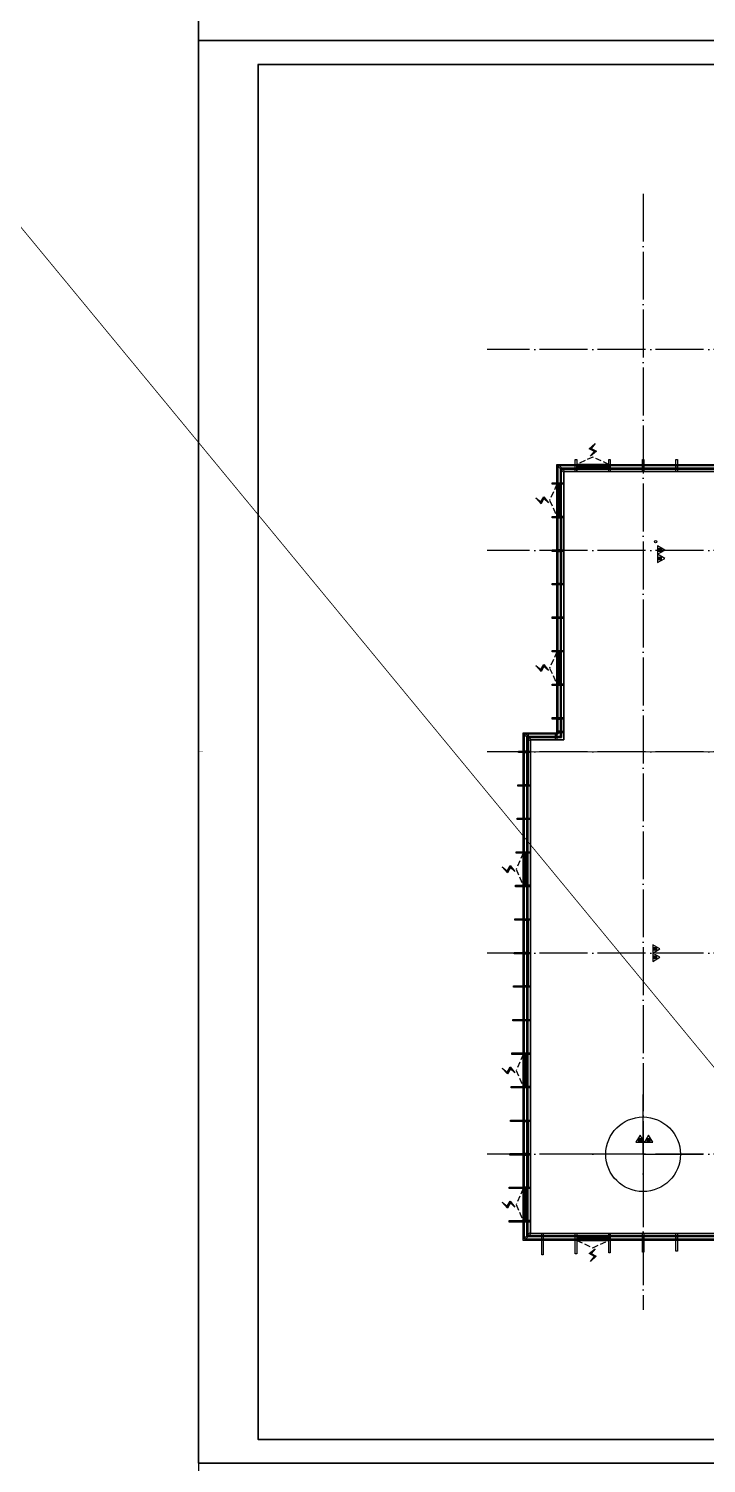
# Model space of a CAD drawing. Extents: x -292644 to 830497, y -12918 to 491457.
# Drawn here: x 86131 to 114391, y 46500 to 106389 of the extents above; entities that cross this region are included whole.
import ezdxf
from ezdxf.xclip import XClip

# ---------------------------------------------------------------- set-up
doc = ezdxf.new("R2010")
doc.units = 0
doc.header["$LTSCALE"] = 1000
doc.header["$MEASUREMENT"] = 0
for name, pattern in [('104-10 轴网$0$DOTE', [2.42, 2, -0.2, 0.02, -0.2]), ('8#楼幕墙$0$109-34 轴网$0$L1$0$$AUDIT_BAD_LTYPE1', [0]), ('8#楼幕墙$0$DASH', [0.35, 0.25, -0.1]), ('CENTER2', [1.125, 0.75, -0.125, 0.125, -0.125]), ('X-104 8#10#平面_t3$0$109-34 轴网$0$L1$0$$AUDIT_BAD_LTYPE1', [0]), ('X-104 8#10#平面_t3$0$DASH', [0.35, 0.25, -0.1])]:
    doc.linetypes.add(name, pattern=pattern)
doc.layers.get('0').update_dxf_attribs({"linetype": 'CONTINUOUS'})
doc.layers.get('Defpoints').update_dxf_attribs({"linetype": 'CONTINUOUS'})
for name, color, linetype in [('104-10 轴网$0$A_AXIS-轴线', 36, '104-10 轴网$0$DOTE'), ('8#楼幕墙$0$04-电动窗', 1, 'CONTINUOUS'), ('8#楼幕墙$0$A-C_玻璃幕墙', 140, 'CONTINUOUS'), ('8#楼幕墙$0$A-C_窗b', 191, 'CONTINUOUS'), ('8#楼幕墙$0$A-TECH_结构', 21, 'CONTINUOUS'), ('WIRE-消防广播', 2, 'CENTER2'), ('X-104 8#10#平面_t3$0$A-O_分水线', 127, 'CONTINUOUS'), ('X-104 8#10#平面_t3$0$A-SUR_看线', 231, 'CONTINUOUS'), ('X-104 8#10#平面_t3$0$A-TECH_结构', 21, 'CONTINUOUS'), ('X-104 8#10#平面_t3$0$水-消火栓', 41, 'CONTINUOUS')]:
    doc.layers.add(name, color=color, linetype=linetype)
doc.layers.add('8#楼幕墙$0$04-不打印_辅助线', color=165, linetype='CONTINUOUS', plot=False)
doc.layers.add('X-104 8#10#平面_t3$0$04-不打印_辅助线', color=165, linetype='CONTINUOUS', plot=False)
doc.layers.add('X-104 8#10#平面_t3$0$000套内', color=226, linetype='CONTINUOUS', lineweight=30, plot=False)
doc.layers.get('X-104 8#10#平面_t3$0$A-O_分水线').off()

# ---------------------------------------------------------------- blocks, each defined once
blk = doc.blocks.new('图框-A1')
for points, const_width in [([(0, 0), (841, 0), (841, 594), (0, 594)], 0.05), ([(766, 584), (25, 584), (25, 10), (766, 10)], 0.5)]:
    blk.add_lwpolyline(points, close=True, dxfattribs=dict(const_width=const_width))
at = {"const_width": 0.05}
blk.add_lwpolyline([(0, 297), (2, 297)], dxfattribs=at)
blk = doc.blocks.new('104-10 轴网')
at = {"layer": '104-10 轴网$0$A_AXIS-轴线', "linetype": '104-10 轴网$0$DOTE'}
for p, q in [((120430, 40100), (120430, -6500)), ((168930, 33600), (113930, 33600)), ((168930, 25200), (113930, 25200)), ((168930, 16800), (113930, 16800)), ((168930, 8400), (113930, 8400)), ((168930, 0), (113930, 0))]:
    blk.add_line(p, q, dxfattribs=at)
at = {"layer": 'Defpoints'}
blk.add_lwpolyline([(104380, 45500), (178480, 45500), (178480, -11900), (104380, -11900)], close=True, dxfattribs=at)
blk = doc.blocks.new('X-104 8#10#平面_t3$0$fdhggh')
at = {"layer": 'X-104 8#10#平面_t3$0$A-TECH_结构', "linetype": 'X-104 8#10#平面_t3$0$109-34 轴网$0$L1$0$$AUDIT_BAD_LTYPE1'}
blk.add_lwpolyline([(42500, 87900), (42500, 97700), (24700, 97700), (24700, 96300), (13500, 96300), (13500, 89300), (7900, 89300), (7900, 87900), (-3300, 87900), (-3300, 76700), (-4700, 76700), (-4700, 56100), (8900, 56100), (8900, 58900), (20100, 58900), (20100, 71500), (27100, 71500), (27100, 75700), (33100, 75700), (33100, 72900), (45300, 72900), (45300, 87900)], close=True, dxfattribs=at)
blk = doc.blocks.new('104-8910 结构')
at = {"layer": 'Defpoints'}
blk.add_lwpolyline([(-19000, -118200), (61000, -118200), (61000, 41800), (-19000, 41800)], close=True, dxfattribs=at)
blk = doc.blocks.new('8#楼幕墙$0$2')
at = {"linetype": '8#楼幕墙$0$109-34 轴网$0$L1$0$$AUDIT_BAD_LTYPE1'}
for points in [[(-199772, 234016), (-199772, 236514)], [(-199772, 234016), (-202271, 234016)], [(-199772, 234016), (-199772, 231517)], [(-199772, 234016), (-197274, 234016)]]:
    blk.add_lwpolyline(points, dxfattribs=at)
blk.add_circle((-199772, 234016), 1557)
blk = doc.blocks.new('8#楼幕墙$0$ii')
blk.add_lwpolyline([(-1340, 0), (0, 0), (0, -150), (-1340, -150)], close=True)
blk = doc.blocks.new('8#楼幕墙$0$$TCHSYS$WIN2D')
for p, q in [((-0.5, 0.5), (0.5, 0.5)), ((-0.5, 0.5), (-0.5, -0.5)), ((0.5, 0.5), (0.5, -0.5)), ((0.5, 0.167), (-0.5, 0.167)), ((0.5, -0.167), (-0.5, -0.167)), ((-0.5, -0.5), (0.5, -0.5))]:
    blk.add_line(p, q)
blk = doc.blocks.new('8#楼幕墙$0$开启扇')
at = {"layer": '8#楼幕墙$0$04-电动窗'}
h = blk.add_hatch(color=1, dxfattribs=at)
h.dxf.hatch_style = 1
h.paths.add_polyline_path([(771, 399), (600, 588), (817, 705), (569, 925), (738, 715), (521, 598)])
at = {"linetype": '8#楼幕墙$0$DASH'}
blk.add_lwpolyline([(0, 50), (670, 350), (1340, 50)], dxfattribs=at)
at = {"layer": '8#楼幕墙$0$04-电动窗', "color": 1}
blk.add_lwpolyline([(771, 399), (600, 588), (817, 705), (569, 925), (738, 715), (521, 598), (771, 399)], close=True, dxfattribs=at)
at = {"xscale": -1340, "yscale": 300, "zscale": 1340, "rotation": 180}
blk.add_blockref('8#楼幕墙$0$$TCHSYS$WIN2D', (670, -100), dxfattribs=at)
blk = doc.blocks.new('*U4710')
blk.add_lwpolyline([(510, 0), (0, 0), (0, 150), (510, 150)], close=True)
blk = doc.blocks.new('*U4711')
blk.add_lwpolyline([(720, 0), (0, 0), (0, 150), (720, 150)], close=True)
blk = doc.blocks.new('8#楼幕墙$0$A$C13E80662')
for points in [[(150, 150), (150, 200), (0, 200), (0, 0), (150, 0)], [(150, 0), (200, 0), (200, 150), (150, 150)]]:
    blk.add_lwpolyline(points)
blk = doc.blocks.new('8#楼幕墙')
at = {"layer": '8#楼幕墙$0$04-不打印_辅助线'}
for points in [[(-18550, 105900), (65550, 105900), (65550, 165300), (-18550, 165300)], [(-18550, 46500), (65550, 46500), (65550, 105900), (-18550, 105900)], [(-18550, -12900), (65550, -12900), (65550, 46500), (-18550, 46500)]]:
    blk.add_lwpolyline(points, close=True, dxfattribs=at)
at = {"layer": '8#楼幕墙$0$A-C_玻璃幕墙'}
for points in [[(-3600, 88200), (7600, 88200), (7600, 89600), (13200, 89600), (13200, 96600), (24400, 96600), (24400, 98000), (42800, 98000), (42800, 88200), (45600, 88200), (45600, 72600), (32800, 72600), (32800, 75400), (27400, 75400), (27400, 71200), (20400, 71200), (20400, 58600), (9200, 58600), (9200, 55800), (-5000, 55800), (-5000, 77000), (-3600, 77000)], [(-3550, 88150), (7650, 88150), (7650, 89550), (13250, 89550), (13250, 96550), (24450, 96550), (24450, 97950), (42750, 97950), (42750, 88150), (45550, 88150), (45550, 72650), (32850, 72650), (32850, 75450), (27350, 75450), (27350, 71250), (20350, 71250), (20350, 58650), (9150, 58650), (9150, 55850), (-4950, 55850), (-4950, 76950), (-3550, 76950)], [(-3400, 88000), (7800, 88000), (7800, 89400), (13400, 89400), (13400, 96400), (24600, 96400), (24600, 97800), (42600, 97800), (42600, 88000), (45400, 88000), (45400, 72800), (33000, 72800), (33000, 75600), (27200, 75600), (27200, 71400), (20200, 71400), (20200, 58800), (9000, 58800), (9000, 56000), (-4800, 56000), (-4800, 76800), (-3400, 76800)], [(-3279, 87921), (-3321, 87879), (-3550, 88108), (-3508, 88150)], [(-2770, 87900), (-2830, 87900), (-2830, 88400), (-2770, 88400)], [(-1370, 87900), (-1430, 87900), (-1430, 88400), (-1370, 88400)], [(30, 87900), (-30, 87900), (-30, 88400), (30, 88400)], [(1430, 87900), (1370, 87900), (1370, 88400), (1430, 88400)], [(-3800, 87370), (-3800, 87430), (-3300, 87430), (-3300, 87370)], [(-3800, 87370), (-3800, 87430), (-3300, 87430), (-3300, 87370)], [(-3800, 85970), (-3800, 86030), (-3300, 86030), (-3300, 85970)], [(-3800, 84570), (-3800, 84630), (-3300, 84630), (-3300, 84570)], [(-3800, 83170), (-3800, 83230), (-3300, 83230), (-3300, 83170)], [(-3800, 81770), (-3800, 81830), (-3300, 81830), (-3300, 81770)], [(-3800, 80370), (-3800, 80430), (-3300, 80430), (-3300, 80370)], [(-3800, 78970), (-3800, 79030), (-3300, 79030), (-3300, 78970)], [(-3800, 77570), (-3800, 77630), (-3300, 77630), (-3300, 77570)], [(-4679, 76721), (-4721, 76679), (-4950, 76908), (-4908, 76950)], [(-3660, 77000), (-3600, 77000), (-3600, 76700), (-3660, 76700)], [(-3600, 77000), (-3600, 77060), (-3300, 77060), (-3300, 77000)], [(-5200, 76170), (-5200, 76230), (-4700, 76230), (-4700, 76170)], [(-5230, 74770), (-5230, 74830), (-4700, 74830), (-4700, 74770)], [(-5260, 73370), (-5260, 73430), (-4700, 73430), (-4700, 73370)], [(-5290, 71970), (-5290, 72030), (-4700, 72030), (-4700, 71970)], [(-5320, 70570), (-5320, 70630), (-4700, 70630), (-4700, 70570)], [(-5350, 69170), (-5350, 69230), (-4700, 69230), (-4700, 69170)], [(-5380, 67770), (-5380, 67830), (-4700, 67830), (-4700, 67770)], [(-5410, 66370), (-5410, 66430), (-4700, 66430), (-4700, 66370)], [(-5440, 64970), (-5440, 65030), (-4700, 65030), (-4700, 64970)], [(-5480, 63570), (-5480, 63630), (-4700, 63630), (-4700, 63570)], [(-5500, 62170), (-5500, 62230), (-4700, 62230), (-4700, 62170)], [(-5530, 60770), (-5530, 60830), (-4700, 60830), (-4700, 60770)], [(-5560, 59370), (-5560, 59430), (-4700, 59430), (-4700, 59370)], [(-5590, 57970), (-5590, 58030), (-4700, 58030), (-4700, 57970)], [(-5590, 56570), (-5590, 56630), (-4700, 56630), (-4700, 56570)], [(-4679, 56079), (-4721, 56121), (-4950, 55893), (-4908, 55850)], [(-4170, 55200), (-4230, 55200), (-4230, 56100), (-4170, 56100)], [(-2770, 55240), (-2830, 55240), (-2830, 56100), (-2770, 56100)], [(-1370, 55280), (-1430, 55280), (-1430, 56100), (-1370, 56100)], [(30, 55320), (-30, 55320), (-30, 56100), (30, 56100)], [(1430, 55360), (1370, 55360), (1370, 56100), (1430, 56100)]]:
    blk.add_lwpolyline(points, close=True, dxfattribs=at)
at = {"layer": '8#楼幕墙$0$A-TECH_结构'}
blk.add_lwpolyline([(-3300, 87900), (7900, 87900), (7900, 89300), (13500, 89300), (13500, 96300), (24700, 96300), (24700, 97700), (42500, 97700), (42500, 87900), (45300, 87900), (45300, 72900), (33100, 72900), (33100, 75700), (27100, 75700), (27100, 71500), (20100, 71500), (20100, 58900), (8900, 58900), (8900, 56100), (-4700, 56100), (-4700, 76700), (-3300, 76700)], close=True, dxfattribs=at)
at = {"layer": '8#楼幕墙$0$04-不打印_辅助线', "rotation": 180}
blk.add_blockref('8#楼幕墙$0$2', (-199772, 293416), dxfattribs=at)
at = {"layer": '8#楼幕墙$0$A-C_玻璃幕墙', "linetype": '8#楼幕墙$0$109-34 轴网$0$L1$0$$AUDIT_BAD_LTYPE1', "xscale": -1}
blk.add_blockref('8#楼幕墙$0$开启扇', (-1430, 88150), dxfattribs=at)
at = {"layer": '8#楼幕墙$0$A-C_玻璃幕墙'}
for p in [(-30, 88150), (1370, 88150)]:
    blk.add_blockref('8#楼幕墙$0$ii', p, dxfattribs=at)
at = {"layer": '8#楼幕墙$0$A-C_玻璃幕墙', "linetype": '8#楼幕墙$0$109-34 轴网$0$L1$0$$AUDIT_BAD_LTYPE1', "xscale": -1}
for p, rotation in [((-3550, 87370), 90), ((-4950, 71970), 90), ((-4950, 63570), 90), ((-4950, 57970), 90), ((-2770, 55850), 180)]:
    blk.add_blockref('8#楼幕墙$0$开启扇', p, dxfattribs=dict(at, rotation=rotation))
at = {"layer": '8#楼幕墙$0$A-C_玻璃幕墙'}
for name, p, rotation in [('8#楼幕墙$0$ii', (-3550, 85970), 90), ('8#楼幕墙$0$ii', (-3550, 84570), 90), ('*U4710', (-3550, 77570), 270), ('*U4711', (-4950, 76950), 270), ('8#楼幕墙$0$ii', (-4950, 76170), 90), ('8#楼幕墙$0$ii', (-4950, 69170), 90), ('8#楼幕墙$0$ii', (-4950, 67770), 90), ('8#楼幕墙$0$ii', (-4950, 60770), 90), ('8#楼幕墙$0$ii', (-4950, 59370), 90), ('8#楼幕墙$0$ii', (-1370, 55850), 180), ('8#楼幕墙$0$ii', (30, 55850), 180)]:
    blk.add_blockref(name, p, dxfattribs=dict(at, rotation=rotation))
at = {"layer": '8#楼幕墙$0$A-C_玻璃幕墙', "xscale": -1}
blk.add_blockref('8#楼幕墙$0$A$C13E80662', (-3400, 76800), dxfattribs=at)
at = {"layer": '8#楼幕墙$0$A-C_窗b', "color": 4, "linetype": '8#楼幕墙$0$109-34 轴网$0$L1$0$$AUDIT_BAD_LTYPE1', "xscale": -1, "rotation": 90}
blk.add_blockref('8#楼幕墙$0$开启扇', (-3550, 80370), dxfattribs=at)
blk = doc.blocks.new('X-104 8#10#平面_t3$0$$TWTSYS$00000546')
h = blk.add_hatch()
h.set_pattern_fill('ANSI31', color=256, scale=200, style=0)
h.set_pattern_definition([(45, (-38543.802, -6670.83), (-17.67767, 17.67767), [])])
h.paths.add_polyline_path([(-65, 174), (65, 174), (65, 44), (-65, 44)])
for points in [[(0, 344), (-198, 0), (198, 0)], [(-65, 174), (65, 174), (65, 44), (-65, 44)]]:
    blk.add_lwpolyline(points, close=True)
blk = doc.blocks.new('X-104 8#10#平面_t3$0$A$C46662BA1')
at = {"layer": 'X-104 8#10#平面_t3$0$水-消火栓'}
blk.add_circle((112277, 84980), 50, dxfattribs=at)
at = {"layer": 'X-104 8#10#平面_t3$0$水-消火栓', "xscale": 0.88, "yscale": 0.88, "zscale": 0.88}
for p, rotation in [((112357, 84625), 270), ((112357, 84275), 270), ((112157, 67975), 270), ((112157, 67626), 270), ((111633, 59900), 359.9999999999999), ((111982, 59900), 359.9999999999999)]:
    blk.add_blockref('X-104 8#10#平面_t3$0$$TWTSYS$00000546', p, dxfattribs=dict(at, rotation=rotation))
blk = doc.blocks.new('X-104 8#10#平面_t3')
at = {"linetype": 'X-104 8#10#平面_t3$0$109-34 轴网$0$L1$0$$AUDIT_BAD_LTYPE1'}
for points in [[(177307, 165300), (177307, 105900), (93207, 105900), (93207, 165300)], [(177307, 105900), (177307, 46500), (93207, 46500), (93207, 105900)]]:
    blk.add_lwpolyline(points, close=True, dxfattribs=at)
at = {"layer": 'X-104 8#10#平面_t3$0$000套内'}
blk.add_lwpolyline([(120157, 88050), (120157, 84250), (120057, 84250), (120057, 81450), (121707, 81450), (121707, 72100), (128807, 72100), (128807, 71400), (132007, 71400), (132007, 58750), (120807, 58750), (120807, 55950), (106907, 55950), (106907, 71500), (106907, 76850), (108307, 76850), (108307, 88050)], close=True, dxfattribs=at)
at = {"layer": 'X-104 8#10#平面_t3$0$04-不打印_辅助线', "linetype": 'X-104 8#10#平面_t3$0$109-34 轴网$0$L1$0$$AUDIT_BAD_LTYPE1'}
for points in [[(177307, 105900), (93207, 105900), (93207, 165300), (177307, 165300)], [(177307, 46500), (93207, 46500), (93207, 105900), (177307, 105900)]]:
    blk.add_lwpolyline(points, close=True, dxfattribs=at)
at = {"layer": 'X-104 8#10#平面_t3$0$A-SUR_看线', "linetype": 'X-104 8#10#平面_t3$0$DASH', "ltscale": 2, "const_width": 30}
blk.add_lwpolyline([(107057, 76200), (121607, 76200)], dxfattribs=at)
at = {"linetype": 'X-104 8#10#平面_t3$0$109-34 轴网$0$L1$0$$AUDIT_BAD_LTYPE1'}
ref = blk.add_blockref('8#楼幕墙', (111757, 0), dxfattribs=at)
XClip(ref).set_block_clipping_path([(-18549.9999999995, -12899.9999999999), (65550.0000000003, 284100.0000000003)])
blk.add_blockref('X-104 8#10#平面_t3$0$fdhggh', (111757, 0), dxfattribs=at)
at = {"xscale": 100, "yscale": 100, "zscale": 100}
for p in [(93207, 105900), (93207, 46500), (93207, -12900)]:
    blk.add_blockref('图框-A1', p, dxfattribs=at)
at = {"linetype": 'X-104 8#10#平面_t3$0$109-34 轴网$0$L1$0$$AUDIT_BAD_LTYPE1'}
ref = blk.add_blockref('104-10 轴网', (-8673, 59400), dxfattribs=at)
XClip(ref).set_block_clipping_path([(104379.5977508624, -11900), (178479.5977508624, 45500)])
ref = blk.add_blockref('104-8910 结构', (153887, -13300), dxfattribs=dict(at, rotation=180))
XClip(ref).set_block_clipping_path([(-15919.9999999996, -118200.0000000001), (58180.0000000003, -60800.0000000001)])
at = {"layer": 'X-104 8#10#平面_t3$0$A-O_分水线', "linetype": 'X-104 8#10#平面_t3$0$109-34 轴网$0$L1$0$$AUDIT_BAD_LTYPE1'}
blk.add_blockref('X-104 8#10#平面_t3$0$A$C46662BA1', (0, 0), dxfattribs=at)

msp = doc.modelspace()

# ---------------------------------------------------------------- linework, layer by layer
at = {"layer": 'WIRE-消防广播', "linetype": 'CENTER2', "const_width": 35}
msp.add_lwpolyline([(79451, 105812), (177307, -12900)], dxfattribs=at)

# ---------------------------------------------------------------- block references
msp.add_blockref('X-104 8#10#平面_t3', (0, 0))

doc.saveas('drawing.dxf')
